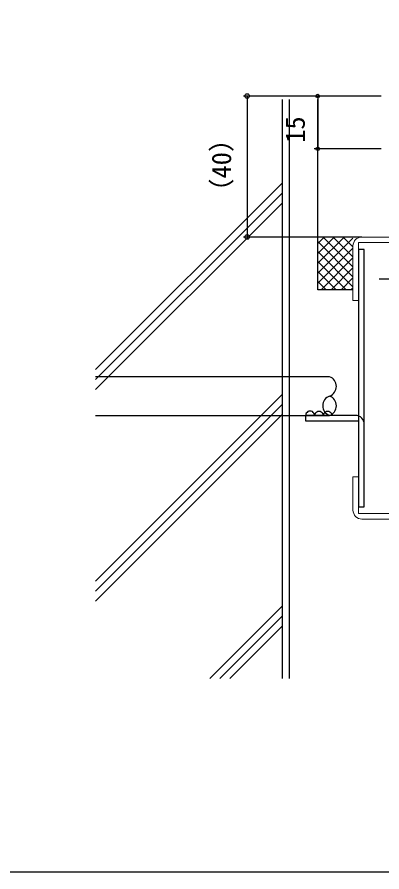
# Model space of a CAD drawing. Units: millimetres, scale not verified. Extents: x -437 to 438, y -281 to 279.
# Drawn here: x -176 to -72.6, y -281.2 to -38.7 of the extents above; entities that cross this region are included whole.
import ezdxf
from ezdxf.enums import TextEntityAlignment as Align

# ---------------------------------------------------------------- set-up
doc = ezdxf.new("R2010")
doc.units = ezdxf.units.MM
doc.header["$LTSCALE"] = 2
doc.layers.add('0-3_YKK_11E', color=4, linetype='Continuous', lineweight=18)
for name, color, linetype in [('0-5_YKK_13', 4, 'Continuous'), ('0-7_YKK_D', 6, 'Continuous'), ('0-8_YKK_ZWAK', 7, 'Continuous'), ('0-9_YSS_K', 3, 'Continuous')]:
    doc.layers.add(name, color=color, linetype=linetype)
doc.styles.add('ＭＳ ゴシック', font='')
doc.styles.get('ＭＳ ゴシック').set_extended_font_data('MS Gothic')

msp = doc.modelspace()

# ---------------------------------------------------------------- linework, layer by layer
at = {"layer": '0-3_YKK_11E'}
for p, q in [((-58.305, -101.1), (-78.305, -101.1)), ((-78.305, -181.1), (-43.305, -181.1))]:
    msp.add_line(p, q, dxfattribs=at)
for points in [[(-80.805, -103.6), (-80.805, -119.1), (-79.205, -119.1), (-79.205, -102.7), (-57.405, -102.7), (-57.405, -142.2)], [(-54.905, -144.7), (-42.405, -144.7), (-42.405, -179.5), (-79.205, -179.5), (-79.205, -169.1), (-80.805, -169.1), (-80.805, -178.6)]]:
    msp.add_lwpolyline(points, dxfattribs=at)
for centre, start, end in [((-78.305, -103.6), 90.00001, 179.99999), ((-78.305, -178.6), 180.00001, 269.99999)]:
    msp.add_arc(centre, 2.5, start, end, dxfattribs=at)
at = {"layer": '0-5_YKK_13'}
msp.add_line((-46.405, -113.1), (-73.405, -113.1), dxfattribs=at)
at = {"layer": '0-7_YKK_D'}
for p, q in [((-72.805, -61.1), (-111.805, -61.1)), ((-110.805, -61.1), (-110.805, -101.1)), ((-72.805, -61.1), (-91.805, -61.1)), ((-90.805, -61.1), (-90.805, -76.1)), ((-72.805, -76.1), (-91.805, -76.1)), ((-79.305, -101.1), (-111.805, -101.1))]:
    msp.add_line(p, q, dxfattribs=at)
for centre, radius in [((-110.805, -61.1), 0.637), ((-90.805, -61.1), 0.5), ((-90.805, -76.1), 0.5), ((-110.805, -101.1), 0.637)]:
    msp.add_circle(centre, radius, dxfattribs=at)
at = {"layer": '0-8_YKK_ZWAK'}
msp.add_lwpolyline([(-436.8, -281.2), (438.2, -281.2), (438.2, 243.8)], dxfattribs=at)
at = {"layer": '0-9_YSS_K'}
for p, q in [((-100.805, -226.289), (-100.805, -62.1)), ((-98.805, -226.289), (-98.805, -62.1)), ((-90.805, -116.1), (-90.805, -62.1)), ((-100.805, -85.705), (-153.805, -138.705)), ((-100.805, -88.533), (-153.805, -141.533)), ((-100.805, -91.362), (-153.805, -144.362)), ((-78.305, -101.1), (-90.805, -101.1)), ((-90.805, -102.906), (-88.998, -101.1)), ((-90.805, -105.735), (-86.17, -101.1)), ((-90.805, -108.563), (-83.341, -101.1)), ((-90.805, -111.392), (-80.805, -101.392)), ((-80.805, -109.565), (-89.27, -101.1)), ((-78.305, -101.1), (-88.805, -101.1)), ((-80.805, -106.737), (-86.441, -101.1)), ((-80.805, -103.908), (-83.613, -101.1)), ((-80.805, -112.394), (-90.805, -102.394)), ((-90.805, -114.22), (-80.805, -104.22)), ((-80.805, -115.222), (-90.805, -105.222)), ((-79.205, -104.6), (-79.205, -177.6)), ((-77.605, -104.6), (-79.205, -104.6)), ((-77.605, -177.6), (-77.605, -104.6)), ((-82.755, -116.1), (-90.805, -108.05)), ((-89.856, -116.1), (-80.805, -107.049)), ((-85.584, -116.1), (-90.805, -110.879)), ((-87.028, -116.1), (-80.805, -109.877)), ((-88.412, -116.1), (-90.805, -113.707)), ((-84.199, -116.1), (-80.805, -112.705)), ((-80.805, -116.1), (-90.805, -116.1)), ((-81.371, -116.1), (-80.805, -115.534)), ((-87.446, -140.719), (-153.805, -140.719)), ((-100.805, -145.705), (-153.805, -198.705)), ((-100.805, -148.533), (-153.805, -201.533)), ((-100.805, -151.362), (-153.805, -204.362)), ((-153.805, -151.719), (-87.446, -151.719)), ((-80.105, -151.719), (-94.205, -151.719)), ((-94.205, -153.319), (-94.205, -151.719)), ((-79.205, -153.319), (-94.205, -153.319)), ((-79.205, -177.6), (-77.605, -177.6)), ((-100.805, -205.705), (-121.389, -226.289)), ((-100.805, -208.533), (-118.56, -226.289)), ((-100.805, -211.362), (-115.732, -226.289))]:
    msp.add_line(p, q, dxfattribs=at)
for centre, radius, start, end in [((-88.446, -143.469), 2.926, 289.98311, 70.01689), ((-86.446, -148.969), 2.926, 109.98311, 250.01689), ((-88.446, -148.969), 2.926, 289.98311, 70.01689), ((-92.955, -151.719), 1.25, 0, 180.00018), ((-90.454, -151.828), 1.25, 359.99429, 179.99448), ((-87.954, -151.828), 1.25, 359.99429, 179.99448), ((-80.105, -154.219), 2.5, 0, 90)]:
    msp.add_arc(centre, radius, start, end, dxfattribs=at)

# ---------------------------------------------------------------- texts
at = {"layer": '0-7_YKK_D', "style": 'ＭＳ ゴシック'}
for s, p in [('15', (-92.805, -74.353)), ('（40）', (-113.7, -91.988))]:
    msp.add_text(s, height=5.499, rotation=90, dxfattribs=at).set_placement(p, align=Align.BOTTOM_LEFT)

doc.saveas('drawing.dxf')
